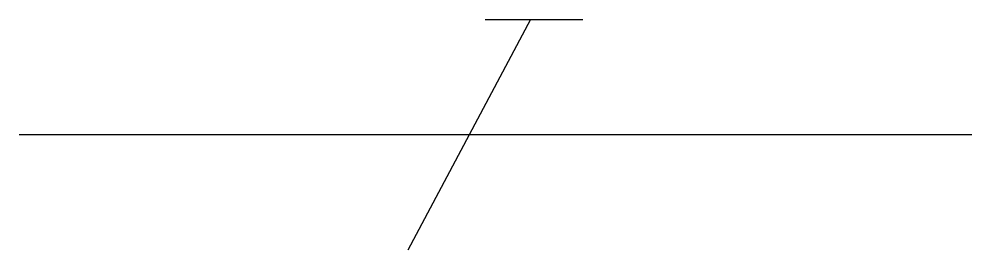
# Model space of a CAD drawing. Header units: millimetres. Extents: x 0 to 70, y -8.5 to 8.5.
import ezdxf

# ---------------------------------------------------------------- set-up
doc = ezdxf.new("R2010")
doc.units = ezdxf.units.MM
doc.layers.get('0').update_dxf_attribs({"lineweight": 25, "true_color": 0xffffff})

msp = doc.modelspace()

# ---------------------------------------------------------------- linework, layer by layer
for p, q in [((28.596, -8.5), (37.596, 8.5)), ((34.253, 8.463), (41.404, 8.463)), ((0, 0), (70, 0))]:
    msp.add_line(p, q)

doc.saveas('drawing.dxf')
